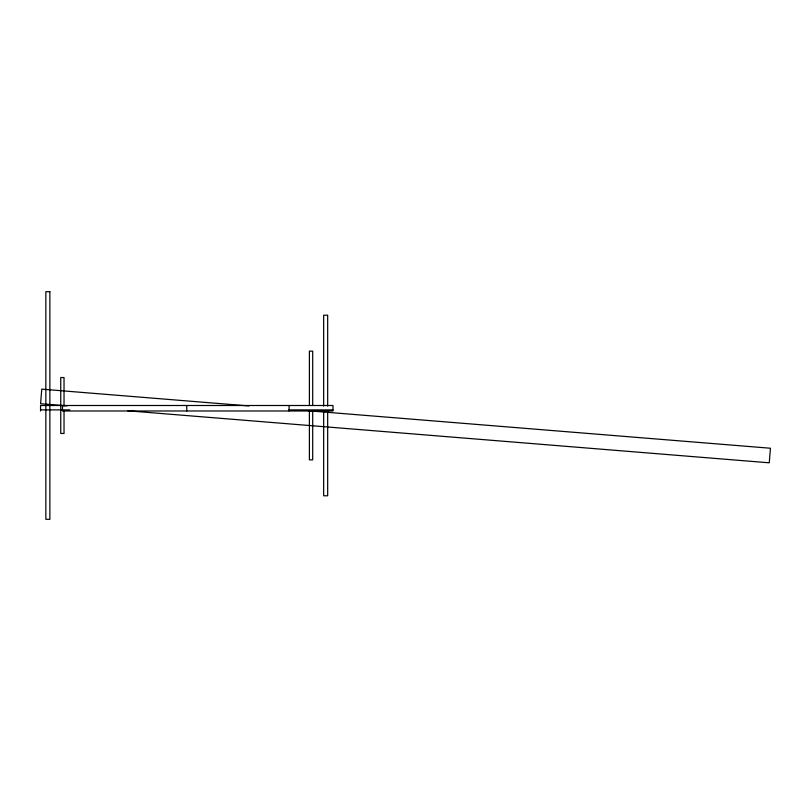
<?xml version="1.0" encoding="UTF-8"?>
<svg xmlns="http://www.w3.org/2000/svg" width="811" height="811" viewBox="0 0 811 811"><rect width="100%" height="100%" fill="white"/><g stroke="black" fill="none" stroke-linecap="round" stroke-linejoin="round"><path stroke-width="1.22" d="M40.55 409.89L69.797 409.89M288.564 409.89L332.976 409.89M248.886 405.946L41.777 389.148L40.591 403.726L67.11 405.875M308.241 410.761L770.45 448.24L769.264 462.807L127.732 410.792M327.674 406.129L327.674 315.215L323.66 315.215L323.66 406.129M327.674 411.177L327.674 495.785L323.66 495.785L323.66 411.177M312.691 405.5L312.691 351.143L309.396 351.143L309.396 405.5M312.691 410.559L312.691 459.857L309.396 459.857L309.396 410.559M289.111 405.5L289.111 410.984M186.763 405.5L186.763 410.984M64.028 406.118L64.028 377.541L60.744 377.541L60.744 433.459L64.028 433.459L64.028 411.096M62.477 405.5L62.477 410.984L332.976 410.984L332.976 405.5L40.55 405.5L40.55 410.984M49.866 291.696L45.852 291.696L45.852 519.304L49.866 519.304L49.866 291.696"/></g></svg>
